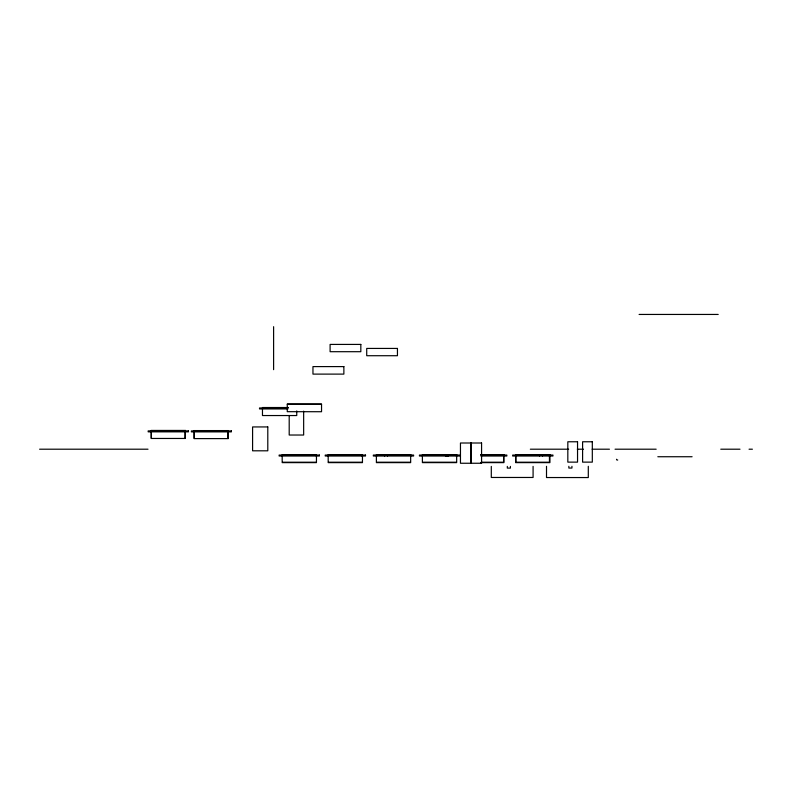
<?xml version="1.0" encoding="UTF-8"?>
<svg xmlns="http://www.w3.org/2000/svg" width="792" height="792" viewBox="0 0 792 792"><rect width="100%" height="100%" fill="white"/><g stroke="black" fill="none" stroke-linecap="round" stroke-linejoin="round"><path stroke-width="1.19" d="M616.572 459.657L616.621 459.241M617.067 460.093L617.73 460.013M448.46 454.895L449.519 454.727M447.827 455.954L445.52 455.954L445.52 454.608M639.094 314.444L718.205 314.444M287.268 404.138L321.542 404.138L321.542 411.721L287.268 411.682L287.268 404.138L321.542 404.187M288.169 407.524L262.469 407.524L262.469 415.543L296.743 415.543L296.743 410.939M288.357 407.642L262.756 407.642L262.756 408.395M287.912 407.979L259.519 407.979L259.519 408.929L287.912 408.929M39.6 449.203L148.015 449.203M530.333 449.203L568.656 449.203M577.309 449.203L583.486 449.203M592.139 449.203L609.444 449.203M615.047 449.203L656.162 449.203M720.769 449.203L739.995 449.203M749.054 449.203L752.4 449.203M480.625 454.608L503.89 454.608L503.89 462.627L480.625 462.627M282.625 454.727L316.166 454.727M328.472 454.727L362.013 454.727M376.824 454.727L410.375 454.727M422.68 454.727L456.222 454.727M481.239 454.727L503.593 454.727L503.593 462.211L481.239 462.211M384.615 455.063L373.339 455.063L373.339 456.014L413.612 456.014L413.612 455.063L387.555 455.063M445.52 455.063L419.443 455.063L419.443 456.014L459.716 456.014L459.716 455.063L448.46 455.063M480.853 455.063L506.84 455.063L506.84 456.014L480.853 456.014M539.857 455.063L512.672 455.063L512.672 456.014L552.945 456.014L552.945 455.063L541.956 455.063M657.825 456.737L692.099 456.737M282.625 462.211L316.166 462.211M328.472 462.211L362.013 462.211M376.824 462.211L410.375 462.211M422.68 462.211L456.222 462.211M588.298 466.31L588.298 477.556L546.51 477.536L546.51 466.31M571.943 466.31L571.943 468.052L568.854 468.052L568.854 466.31M542.53 454.539L542.53 455.954M539.58 454.539L539.58 455.954M533.085 466.399L533.085 477.467L491.297 477.467L491.297 466.399M510.404 466.399L510.404 468.112L507.316 468.092L507.316 466.399M503.831 455.063L503.831 456.014M471.052 443.005L471.052 463.251M470.983 443.005L470.983 463.251M456.301 455.063L456.301 456.014M448.46 454.608L448.46 455.954M410.603 455.063L410.603 456.014M387.555 454.608L387.555 455.954M384.615 454.608L384.615 455.954M376.745 455.063L376.745 456.014M362.102 455.063L362.102 456.014M316.404 455.063L316.404 456.014M303.653 411.157L303.653 435.026L289.199 435.026L289.199 415.929M282.546 455.063L282.546 456.014M273.606 326.68L273.606 369.666M227.997 430.927L227.997 431.878M227.858 430.7L227.858 438.194M194.317 430.7L194.317 438.194M184.962 430.561L184.962 438.045M151.411 430.561L151.411 438.045M360.825 344.421L330.106 344.421L330.106 351.697L360.825 351.697L360.825 344.421M397.445 348.43L366.716 348.43L366.716 355.717L397.445 355.717L397.445 348.43M343.867 366.597L312.959 366.597L312.959 374.111L343.867 374.111L343.867 366.597M267.795 426.938L252.589 426.938L252.589 450.806L267.795 450.806L267.795 426.938M185.397 430.442L151.124 430.442L151.124 438.461L185.397 438.461L185.397 430.442M228.304 430.581L194.03 430.581L194.03 438.61L228.304 438.61L228.304 430.581M188.446 430.897L148.173 430.897L148.173 431.848L188.446 431.848L188.446 430.897M231.383 430.927L191.387 430.927L191.387 431.878L231.383 431.878L231.383 430.927M577.546 441.768L567.824 441.768L567.824 462.132L577.546 462.132L577.546 441.768M592.317 441.768L582.595 441.768L582.595 462.132L592.317 462.132L592.317 441.768M481.576 443.005L460.459 443.005L460.459 463.251L481.576 463.251L481.576 443.005M316.453 454.608L282.18 454.608L282.18 462.627L316.453 462.627L316.453 454.608M362.459 454.608L328.185 454.608L328.185 462.627L362.459 462.627L362.459 454.608M410.662 454.608L376.388 454.608L376.388 462.627L410.662 462.627L410.662 454.608M456.667 454.608L422.393 454.608L422.393 462.627L456.667 462.627L456.667 454.608M549.896 454.608L515.622 454.608L515.622 462.627L549.896 462.627L549.896 454.608M549.45 454.727L515.909 454.727L515.909 462.211L549.45 462.211L549.45 454.727M319.404 455.063L279.13 455.063L279.13 456.014L319.404 456.014L319.404 455.063M365.508 455.063L325.235 455.063L325.235 456.014L365.508 456.014L365.508 455.063"/></g></svg>
